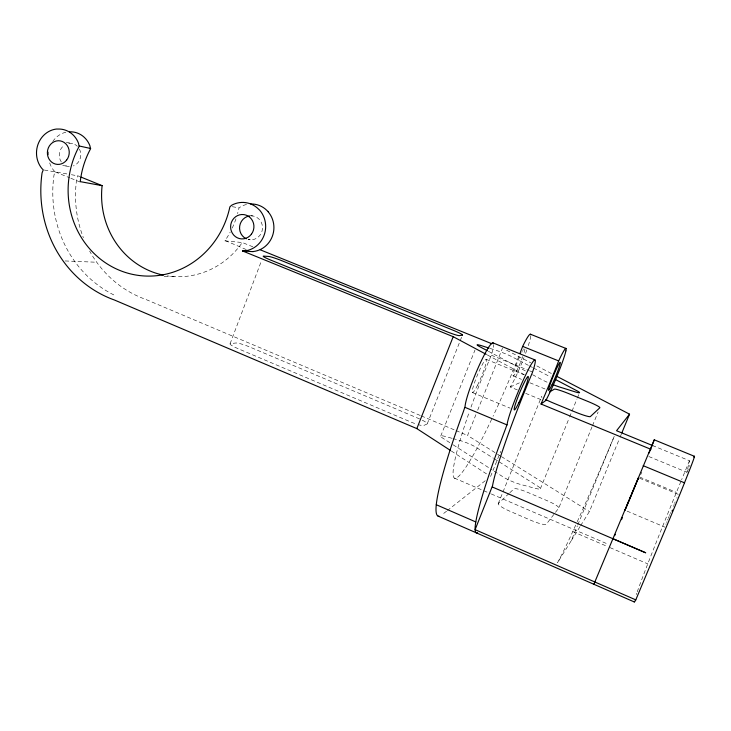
<?xml version="1.0" encoding="UTF-8"?>
<svg xmlns="http://www.w3.org/2000/svg" width="731" height="731" viewBox="0 0 731 731"><rect width="100%" height="100%" fill="white"/><g stroke="black" fill="none" stroke-linecap="round" stroke-linejoin="round"><path stroke-width="0.55" stroke-dasharray="3.65 2.74" d="M530.743 335.949L530.697 336.653A30.245 3.025 -67.6 0 1 528.193 345.982M246.502 204.506A23.858 22.807 -83.7 0 0 240.59 206.754L238.854 208.335A85.682 80.511 -83.2 0 1 237.566 213.626M648.808 456.519L686.884 472.263L689.488 460.74L652.801 445.645M471.002 407.167A119.391 13.003 -67.6 0 1 491.013 355.942L492.146 352.305A35.764 4.258 -67.5 0 0 493.544 344.593M230.055 343.826L261.607 260.419M665.904 524.365L666.133 523.762M666.654 522.418L666.946 521.678M427.26 423.816L461.626 337.128M49.699 162.912A23.291 21.51 -82.9 0 0 53.957 170.716L55.209 171.913L54.03 174.864A115.242 108.289 -83.1 0 0 73.822 260.145L75.64 262.676A115.242 108.289 -83.1 0 0 114.319 295.169M440.738 436.115L474.967 350.085M79.981 176.692L77.879 175.833L76.728 178.693A111.286 104.935 -82.9 0 0 83.38 237.685M500.461 455.998L467.575 435.475L476 414.413M477.681 410.201L502.535 348.075M667.577 520.079L667.924 519.22M490.565 476.511L500.717 451.338M498.204 503.76L541.516 396.723M668.28 518.334L669.029 516.47M540.337 488.847L569.175 418.077M569.604 417.017L576.923 399.062M577.353 398.011L579.08 393.781M509.023 493.489L498.35 503.467A14.912 2.549 22.7 0 0 510.064 511.316L530.807 520.271A15.004 2.558 22.8 0 0 546.349 524.154L558.776 508.063L592.073 426.767M592.503 425.707L598.122 411.982M669.422 515.501L669.824 514.523M575.708 525.105A163.982 5.327 -67.5 0 1 573.314 530.35L572.126 532.936A163.982 5.327 -67.5 0 1 557.442 562.815L571.304 540.638L577.38 525.872M577.819 524.821L614.278 436.243L613.391 438.335A163.982 5.327 -67.5 0 1 576.951 522.373M580.661 525.607L589.433 511.526L619.632 438.253M620.062 437.202L621.35 434.068M670.236 513.527L670.656 512.513M689.488 460.74L687.853 464.624A166.101 3.372 -67.4 0 0 681.612 479.755M673.178 506.473L673.589 505.505M673.991 504.554L674.384 503.622M674.768 502.727L675.142 501.859M676.787 498.094L677.061 497.473M571.304 540.638L580.076 526.548M517.447 389.961L510.238 386.991L510.832 386.096A30.245 3.025 -67.6 0 0 523.972 357.697M246.246 249.573L225.093 240.517A85.682 80.511 -83.2 0 0 230.21 232.083M252.862 246.804L242.281 242.518L241.02 244.282A82.74 78.016 -82.9 0 1 167.362 275.879M509.845 492.721L513.948 488.893A13.916 2.211 22.6 0 1 528.339 492.657L547.391 500.799A13.99 2.22 22.7 0 1 558.776 508.063M485.256 480.715L447.436 510.503M446.559 511.188L443.936 513.244A160.893 17.562 -67.6 0 1 441.625 515.191M510.238 386.991L521.276 382.002M164.119 276.437L176.29 276.702M65.178 260.949L96.739 262.255M224.837 240.874L242.281 242.518M248.101 239.558L250.294 239.786M250.559 215.608L252.743 215.947M232.23 206.699L238.955 207.805M44.363 170.031L67.078 173.969M71.4 174.709L77.879 175.833M62.683 165.434L68.01 166.421M66.283 142.216L72.643 143.623M451.813 438.262L444.576 436.261A12.573 1.846 22 0 0 442.758 438.143L452.224 444.229M452.845 438.545L460.082 440.546A12.381 1.809 22 0 1 475.086 446.732L493.48 458.264M490.035 348.413L496.121 350.35A12.473 1.078 21.6 0 1 511.298 356.417L528.458 365.381M55.209 171.913L69.792 177.834M70.834 178.263L80.2 182.074M491.323 355.202L528.495 370.352M529.527 370.772L532.625 372.033M486.188 359.323L524.036 374.784M513.217 375.962L521.541 379.371M529.865 382.779L545.463 389.166M525.69 393.351L541.15 399.711M472.491 392.556L510.137 408.172M639.698 477.069L676.431 492.402M639.561 478.184L678.542 494.458M420.252 415.464L145.798 299.427A111.286 104.935 -82.9 0 1 97.671 263.544L95.907 261.104A111.286 104.935 -82.9 0 1 89.666 251.099M421.312 415.912L454.956 430.139M456.007 430.586L467.575 435.475M627.097 511.124L664.945 527.161M454.362 478.083L490.254 493.526M491.296 493.973L608.283 544.293M572.757 531.574L607.964 546.733M610.038 547.629L647.767 563.875M506.565 350.176L530.761 362.768M536.81 365.911L551.932 373.788M529.463 365.902L532.479 367.483M533.484 368.013L550.571 376.968M488.308 351.227L525.461 370.946M532.488 374.674L542.53 380.001A13.524 1.234 21.8 0 0 549.346 383.163M487.248 354.9L524.301 374.711M501.42 456.601L589.433 511.526M494.439 458.867L498.295 461.298M499.255 461.91L537.806 486.206A13.359 2.038 22.5 0 1 535.659 488.436L520.819 484.516A13.423 2.065 22.4 0 1 503.312 477.051L492.904 470.362M453.165 444.832L491.954 469.75M451.301 451L488.646 475.269M636.281 594.577A166.101 3.372 -67.4 0 1 636.728 593.261M637.231 591.854A166.101 3.372 -67.4 0 1 647.218 565.282L648.26 562.605A166.101 3.372 -67.4 0 1 675.517 494.613L677.025 490.93A166.101 3.372 -67.4 0 1 681.228 480.696M524.931 348.943A15.123 1.508 -67.6 0 1 523.844 353.329M522.766 356.536A15.123 1.508 -67.6 0 1 513.263 375.99A15.123 1.508 -67.6 0 1 520.289 355.376M521.797 352.315A15.123 1.508 -67.6 0 1 522.263 351.447M522.692 350.661A15.123 1.508 -67.6 0 1 523.104 349.975M523.469 349.381A15.123 1.508 -67.6 0 1 523.807 348.888M518.708 356.6A119.391 13.003 -67.6 0 1 493.05 416.295M491.689 419.192A119.391 13.003 -67.6 0 1 454.664 478.229A119.391 13.003 -67.6 0 1 469.476 411.452M526.832 350.003A30.245 3.025 -67.6 0 1 525.461 353.767M68.613 143.45A11.641 10.755 -82.9 0 1 77.358 146.282M79.432 149.115A11.641 10.755 -82.9 0 1 73.356 165.937M69.354 166.577A11.641 10.755 -82.9 0 1 63.707 164.512M61.322 161.99A11.641 10.755 -82.9 0 1 64.2 145.286M686.884 472.263A59.074 1.188 -67.4 0 1 689.973 465.318M250.687 215.837A11.998 11.468 -83.7 0 1 262.438 228.977A11.998 11.468 -83.7 0 1 248.266 239.476M641.845 471.952A165.032 1.033 -67.4 0 1 640.694 474.711M48.548 154.917A23.291 21.51 -82.9 0 1 48.794 151.856M52.742 141.512A23.291 21.51 -82.9 0 1 67.937 131.845M542.027 397.353A15.04 1.517 21.9 0 1 541.616 396.549M235.958 218.834A85.682 80.511 -83.2 0 1 232.239 228.054M422.271 420.188A12.162 1.754 21.8 0 1 427.068 423.989L423.733 425.497A12.299 1.791 21.8 0 1 418.826 424.812M419.64 418.954A12.162 1.754 21.8 0 0 418.223 418.333L249.737 346.997A11.769 1.654 20.7 0 0 235.912 342.994L230.612 343.57A11.897 1.7 20.8 0 0 237.657 348.477L410.164 421.714A12.299 1.791 21.8 0 0 416.122 423.98M477.444 385.383A17.973 2.138 -67.5 0 0 486.307 359.369A17.973 2.138 -67.5 0 0 474.382 383.09A17.973 2.138 -67.5 0 0 477.444 385.383"/><path stroke-width="1.1" d="M477.626 532.762A161.907 13.587 -67.5 0 1 475.123 529.938L475.086 529.043A161.907 13.587 -67.5 0 1 475.662 522.82L475.936 521.176A161.907 13.587 -67.5 0 1 505.231 429.581L507.131 424.245A36.203 3.317 -67.5 0 1 516.68 395.489A36.203 3.317 -67.5 0 1 531.355 364.102L532.049 363.051A36.002 3.299 -67.5 0 1 533.529 369.155L532.314 372.773A120.14 10.06 -67.5 0 0 513.217 420.745L511.91 424.236A120.14 10.06 -67.5 0 0 501.74 453.028L500.808 455.87A120.14 10.06 -67.5 0 0 492.539 485.74L475.113 529.646L635.787 599.877L669.66 519.001A59.074 1.188 -67.4 0 0 683.586 485.128L690.503 467.621A59.074 1.188 -67.4 0 0 693.847 457.14M81.04 177.112L102.121 185.665L101.901 187.803A82.74 78.016 -82.9 0 0 163.36 275.148M565.94 350.816L566.041 350.131A30.245 2.321 -67.6 0 0 559.58 358.967L558.42 361.543A120.14 10.06 -67.5 0 1 541.251 403.503L541.031 404.024L651.019 449.355M694.45 456.318L654.263 439.824L652.719 443.909M530.77 334.844A30.081 3.006 -67.6 0 0 523.615 344.447L522.427 347.006A119.391 13.003 -67.6 0 1 519.96 353.393M625.38 509.205L624.996 510.229L625.407 509.352M416.834 428.604L453.202 336.689L242.591 250.971L244.428 250.989A24.425 23.319 -83.9 0 0 264.037 235.455A24.425 23.319 -83.9 0 0 259.761 210.281L258.399 209.002A24.297 23.191 -83.9 0 0 231.645 205.256L229.881 206.864A87.236 81.817 -83.3 0 1 120.167 270.58A87.236 81.817 -83.3 0 1 79.085 146.483L78.564 143.377A23.575 21.729 -83 0 0 57.913 129.049L56.196 129.067A23.703 21.848 -83 0 0 38.003 144.382A23.703 21.848 -83 0 0 42.005 168.623L43.275 169.848L42.078 172.854A117.326 110.052 -83.3 0 0 62.19 259.642L64.036 262.219A117.326 110.052 -83.3 0 0 114.465 300.021L416.834 428.604L450.351 450.378M612.797 538.674L645.729 552.8L492.319 487.001M637.916 479.298L638.51 477.745L636.591 482.158M650.627 449.108L652.299 444.951M493.379 343.351A35.764 4.258 -67.5 0 0 489.651 345.827L488.893 346.85A35.956 4.276 -67.5 0 0 473.916 377.845A35.956 4.276 -67.5 0 0 465.035 406.655L463.235 412.001A160.893 17.562 -67.6 0 0 436.361 503.933L436.188 505.614A160.893 17.562 -67.6 0 0 439.112 516.26M625.718 508.374L626.147 507.305M637.724 479.764L637.286 480.852M626.394 506.684L627.6 503.741M636.765 482.14L637.039 481.473M649 453.101L650.225 450.104M635.833 484.406L636.473 482.853M621.789 433.017L629.546 414.175L556.967 376.41M627.947 502.901L629.071 500.168M635.129 486.115L635.486 485.247M629.473 499.2L631.145 495.17M633.174 490.839L633.987 488.884M634.38 487.942L634.764 487.01M631.575 494.138L633.274 490.044M631.511 494.86L631.931 493.854M632.352 492.84L632.763 491.835M671.999 511.133L672.429 510.092M633.695 489.057L634.883 486.216M629.455 499.785L629.857 498.825M630.259 497.857L631.091 495.865M628.678 501.621L629.062 500.717M635.257 485.329L636.281 482.889M628.313 502.499L626.988 505.651M626.421 506.967L626.695 506.336M626.175 507.552L625.745 508.566M654.263 439.824L594.732 582.232A165.032 1.033 -67.4 0 0 594.358 583.822M635.787 599.877L635.65 600.114A166.101 3.372 -67.4 0 1 634.261 601.275M69.628 131.836A23.164 21.391 -82.9 0 1 89.959 145.917L90.47 148.978A85.682 80.511 -83.2 0 0 80.246 181.635L102.121 185.665M545.819 400.487L541.031 404.024M629.546 414.175L616.544 430.733L652.801 445.645M549.465 392.008L554.372 389.166A14.026 1.316 21.9 0 1 568.627 393.58L587.962 401.474A14.099 1.325 22 0 1 599.859 407.761L590.356 416.579A15.132 1.526 22 0 1 574.977 411.928L553.906 403.265A15.04 1.517 21.9 0 1 545.737 399.555M253.145 251.665L242.591 250.971M79.341 146.017L90.726 148.512M489.021 348.084L481.921 345.818A12.665 1.106 21.5 0 0 479.271 346.43L487.303 350.697M530.569 334.259L566.032 348.495M522.665 346.384L558.658 360.922M492.904 342.848L534.918 359.88M260.263 249.81L491.954 343.789M643.179 465.674L684.499 482.825M465.09 407.386L507.113 424.949M436.279 504.728L475.808 521.952M438.125 516.123L634.28 601.951M555.597 379.599L576.713 390.656A13.46 1.215 21.8 0 1 574.986 391.816L560.284 387.247A13.524 1.234 21.8 0 1 552.636 384.506M453.202 336.689L486.252 354.361M268.24 211.688L266.897 210.437A23.858 22.807 -83.7 0 0 250.66 203.976M565.876 350.962A30.245 2.321 -67.6 0 1 557.561 374.82A30.245 2.321 -67.6 0 1 545.874 400.35M622.428 517.484A122.442 0.768 -67.4 0 1 621.505 519.668M615.274 534.251A122.442 0.768 -67.4 0 1 614.652 535.677M268.14 211.78A23.858 22.807 -83.7 0 1 272.316 236.369A23.858 22.807 -83.7 0 1 253.136 251.537M246.32 238.79A11.998 11.468 -83.7 0 1 239.686 226.117A11.998 11.468 -83.7 0 1 249.664 215.928M462.303 335.1L459.342 335.62A12.381 1.06 21.4 0 1 445.873 331.317L271.11 260.245A11.979 1.005 20.8 0 1 263.708 256.106L268.67 256.453A11.851 0.987 20.8 0 1 282.44 260.949L453.074 330.22A12.253 1.042 21.4 0 1 462.303 335.1M251.391 234.222A12.217 11.659 -83.9 0 0 244.008 214.612A12.217 11.659 -83.9 0 0 231.407 231.27A12.217 11.659 -83.9 0 0 251.391 234.222M66.631 160.089A11.851 10.919 -83 0 0 60.307 140.9A11.851 10.919 -83 0 0 47.999 156.754A11.851 10.919 -83 0 0 66.631 160.089M552.161 384.469A15.205 1.17 -67.6 0 0 560.284 362.402A15.205 1.17 -67.6 0 0 550.845 382.368A15.205 1.17 -67.6 0 0 552.161 384.469M518.919 402.525A18.101 1.654 -67.5 0 0 528.23 376.492A18.101 1.654 -67.5 0 0 516.634 400.551A18.101 1.654 -67.5 0 0 518.919 402.525"/></g></svg>
